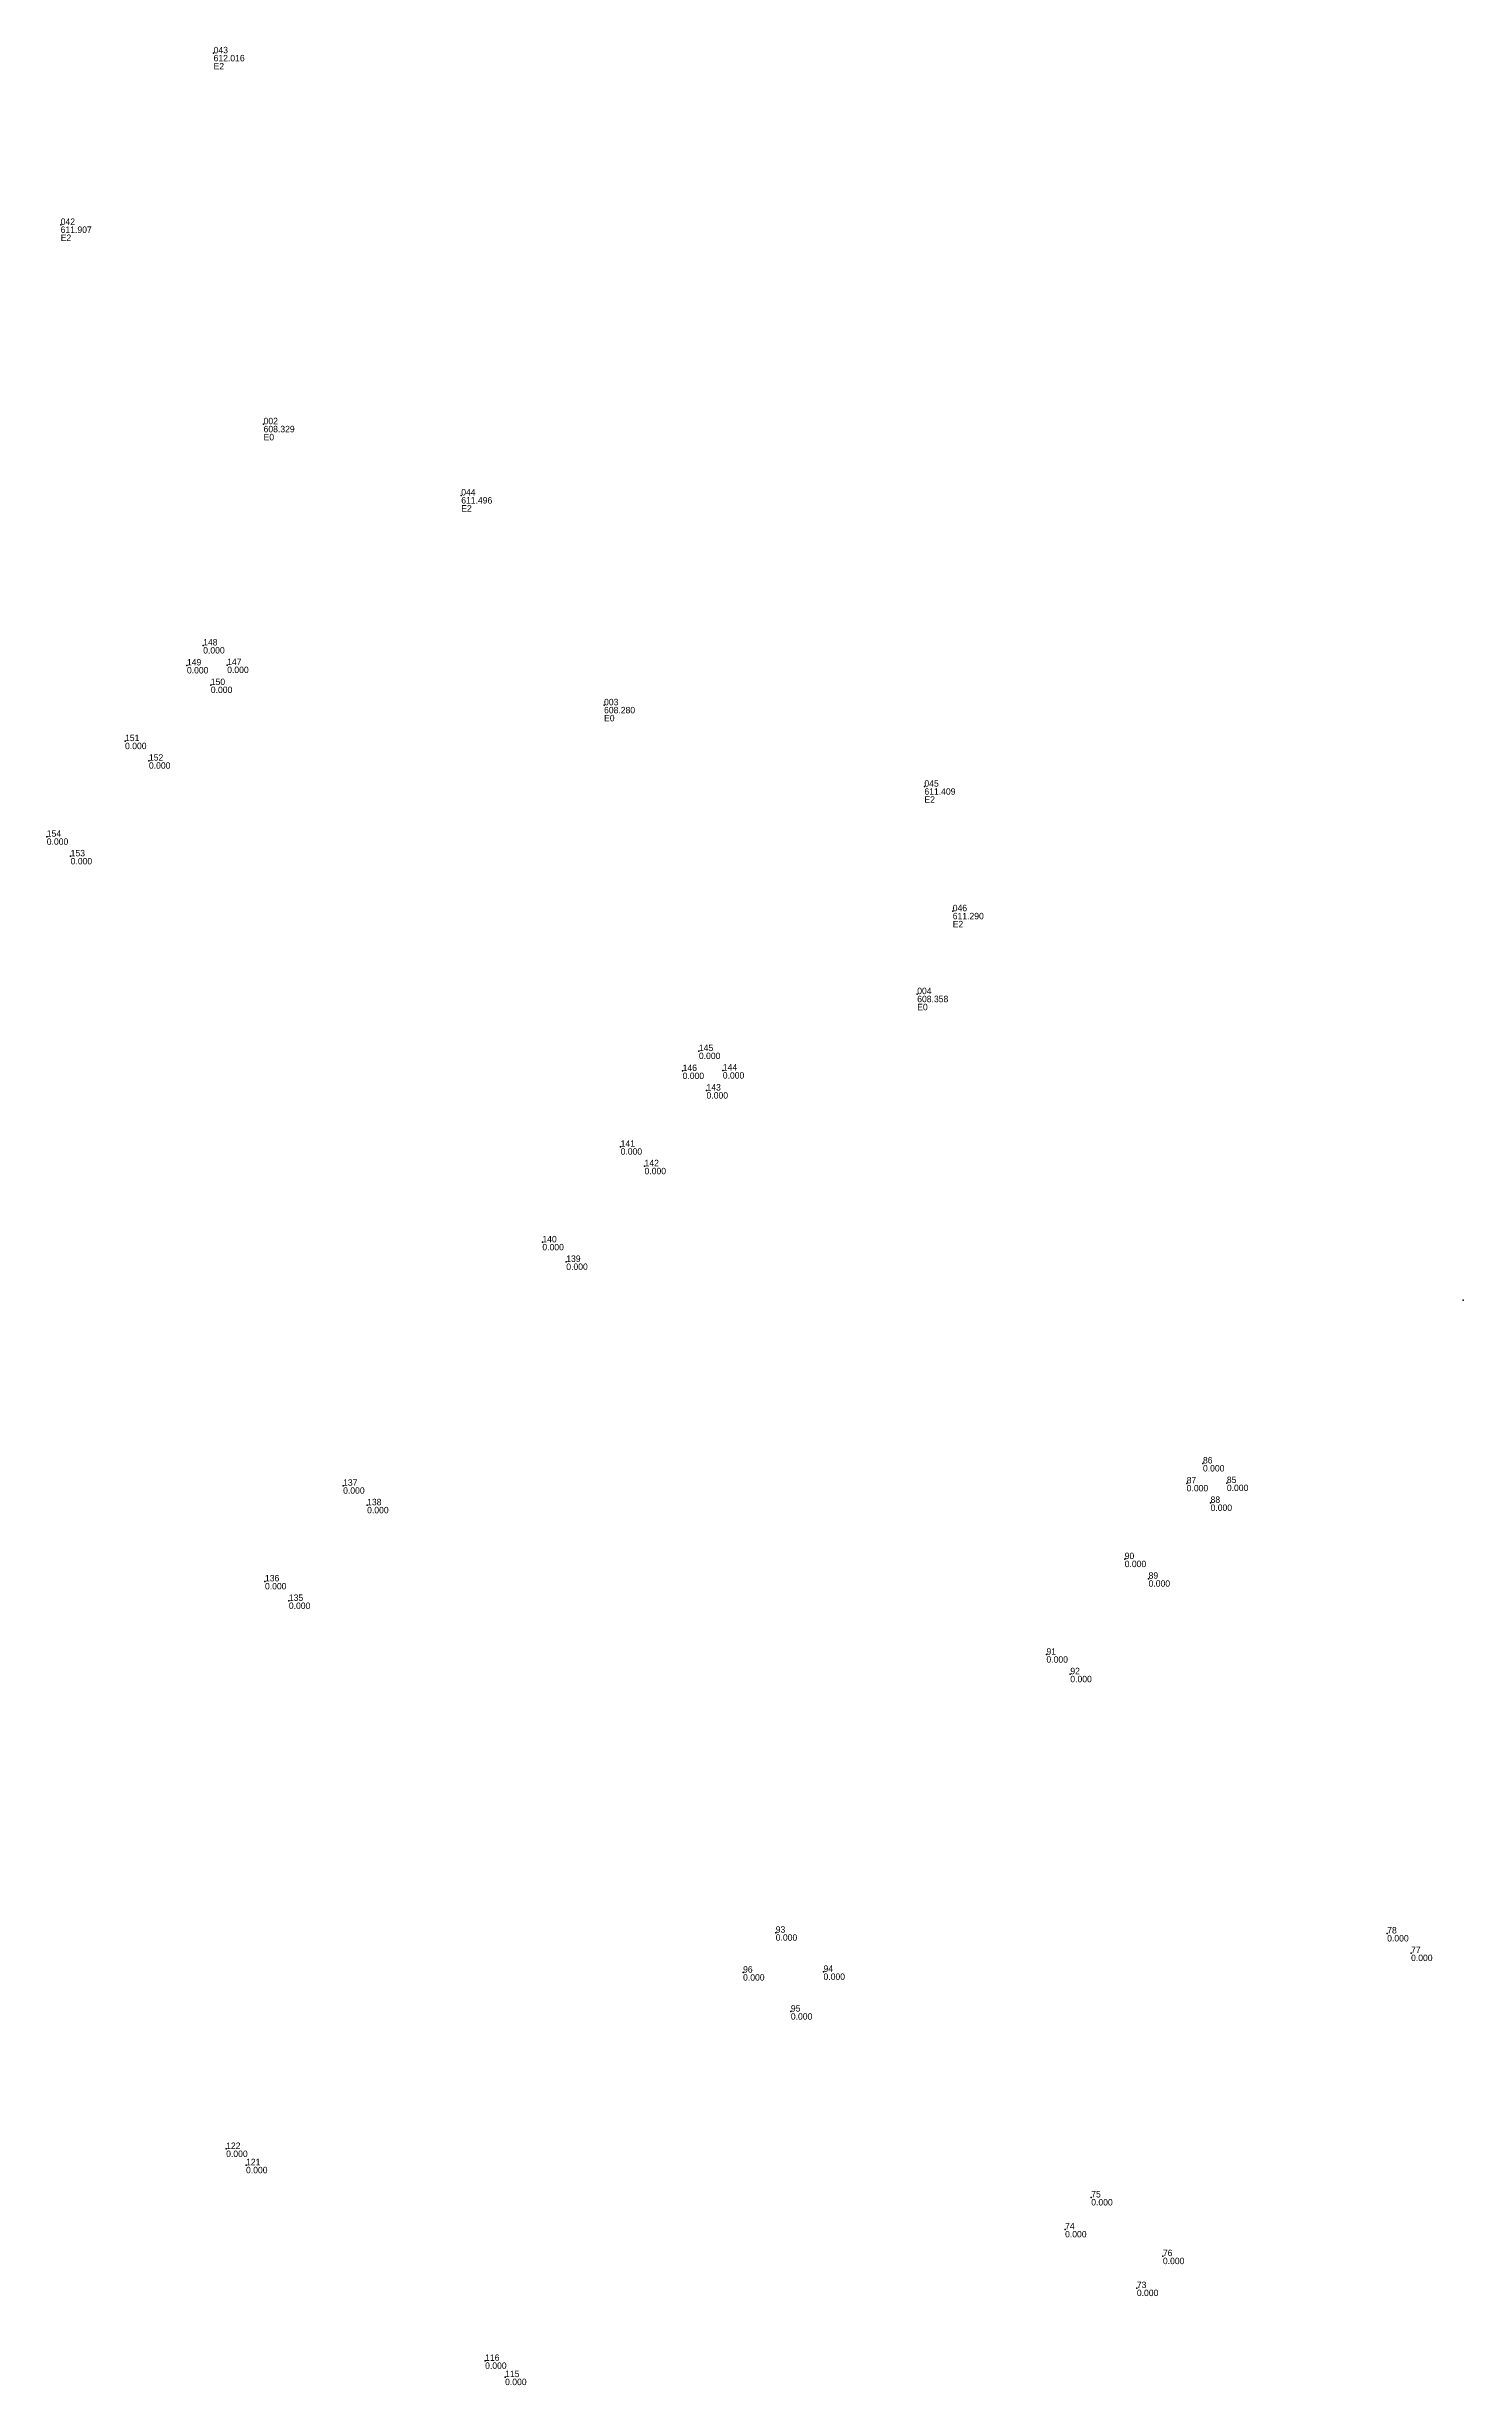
# Model space of a CAD drawing. Header units: metres. Extents: x 7512575.9 to 7512638.6, y 4691701.6 to 4691749.4.
# Drawn here: x 7512592.88 to 7512606.63, y 4691726.68 to 4691749.39 of the extents above; entities that cross this region are included whole.
import ezdxf

# ---------------------------------------------------------------- set-up
doc = ezdxf.new("R2010")
doc.units = ezdxf.units.M
doc.header["$PDSIZE"] = 0.935993
doc.layers.get('0').update_dxf_attribs({"color": 8})
for name, color, linetype in [('PNTDESC', 1, 'Continuous'), ('PNTELEV', 2, 'Continuous'), ('PNTNO', 3, 'Continuous')]:
    doc.layers.add(name, color=color, linetype=linetype)

msp = doc.modelspace()

# ---------------------------------------------------------------- linework, layer by layer
for p in [(7512594.496234, 4691749.326768, 612.016345), (7512593.010906, 4691747.660132, 611.906546), (7512594.981643, 4691745.723812, 608.328697), (7512596.900925, 4691745.031616, 611.495857), (7512594.395, 4691743.575), (7512594.237, 4691743.381), (7512594.469, 4691743.191), (7512594.628, 4691743.385), (7512598.28793, 4691742.994171, 608.279842), (7512593.636, 4691742.646), (7512593.868, 4691742.456), (7512601.398949, 4691742.203756, 611.409331), (7512592.876, 4691741.717), (7512593.108, 4691741.527), (7512601.674113, 4691740.993692, 611.29008), (7512601.329157, 4691740.188236, 608.3579), (7512599.209, 4691739.636), (7512599.051, 4691739.442), (7512599.441, 4691739.446), (7512599.283, 4691739.252), (7512598.449, 4691738.707), (7512598.681, 4691738.517), (7512597.689, 4691737.778), (7512597.921, 4691737.588), (7512606.631507, 4691737.214682, 611.123167), (7512604.104, 4691735.63), (7512595.754, 4691735.414), (7512595.987, 4691735.224), (7512603.946, 4691735.437), (7512604.178, 4691735.247), (7512604.336, 4691735.44), (7512603.344, 4691734.701), (7512594.995, 4691734.485), (7512603.576, 4691734.511), (7512595.227, 4691734.295), (7512602.584, 4691733.773), (7512602.816, 4691733.583), (7512599.955, 4691731.072), (7512605.893, 4691731.065), (7512599.638, 4691730.685), (7512600.419, 4691730.692), (7512606.125, 4691730.875), (7512600.102, 4691730.306), (7512594.618, 4691728.972), (7512594.811, 4691728.814), (7512603.019, 4691728.501), (7512602.765, 4691728.191), (7512603.715, 4691727.931), (7512603.462, 4691727.621), (7512597.133, 4691726.914), (7512597.327, 4691726.756)]:
    msp.add_point(p)

# ---------------------------------------------------------------- texts
at = {"layer": 'PNTDESC', "color": 8}
for s, p in [('E2', (7512594.496234, 4691749.170769)), ('E2', (7512593.010906, 4691747.504133)), ('E0', (7512594.981643, 4691745.567814)), ('E2', (7512596.900925, 4691744.875617)), ('E0', (7512598.28793, 4691742.838173)), ('E2', (7512601.398949, 4691742.047757)), ('E2', (7512601.674113, 4691740.837693)), ('E0', (7512601.329157, 4691740.032237))]:
    msp.add_text(s, height=0.0624, dxfattribs=at).set_placement(p)
at = {"layer": 'PNTELEV'}
for s, p in [('612.016', (7512594.496234, 4691749.248769)), ('611.907', (7512593.010906, 4691747.582132)), ('608.329', (7512594.981643, 4691745.645813)), ('611.496', (7512596.900925, 4691744.953617)), ('0.000', (7512594.395, 4691743.497001)), ('0.000', (7512594.237, 4691743.303001)), ('0.000', (7512594.469, 4691743.113001)), ('0.000', (7512594.628, 4691743.307001)), ('608.280', (7512598.28793, 4691742.916172)), ('0.000', (7512593.636, 4691742.568001)), ('0.000', (7512593.868, 4691742.378001)), ('611.409', (7512601.398949, 4691742.125757)), ('0.000', (7512592.876, 4691741.639001)), ('0.000', (7512593.108, 4691741.449001)), ('611.290', (7512601.674113, 4691740.915693)), ('608.358', (7512601.329157, 4691740.110236)), ('0.000', (7512599.209, 4691739.558001)), ('0.000', (7512599.051, 4691739.364001)), ('0.000', (7512599.441, 4691739.368001)), ('0.000', (7512599.283, 4691739.174001)), ('0.000', (7512598.449, 4691738.629001)), ('0.000', (7512598.681, 4691738.439001)), ('0.000', (7512597.689, 4691737.700001)), ('0.000', (7512597.921, 4691737.510001)), ('0.000', (7512604.104, 4691735.552001)), ('0.000', (7512595.754, 4691735.336001)), ('0.000', (7512603.946, 4691735.359001)), ('0.000', (7512604.178, 4691735.169001)), ('0.000', (7512604.336, 4691735.362001)), ('0.000', (7512595.987, 4691735.146001)), ('0.000', (7512603.344, 4691734.623001)), ('0.000', (7512594.995, 4691734.407001)), ('0.000', (7512603.576, 4691734.433001)), ('0.000', (7512595.227, 4691734.217001)), ('0.000', (7512602.584, 4691733.695001)), ('0.000', (7512602.816, 4691733.505001)), ('0.000', (7512599.955, 4691730.994001)), ('0.000', (7512605.893, 4691730.987001)), ('0.000', (7512606.125, 4691730.797001)), ('0.000', (7512599.638, 4691730.607001)), ('0.000', (7512600.419, 4691730.614001)), ('0.000', (7512600.102, 4691730.228001)), ('0.000', (7512594.618, 4691728.894001)), ('0.000', (7512594.811, 4691728.736001)), ('0.000', (7512603.019, 4691728.423001)), ('0.000', (7512602.765, 4691728.113001)), ('0.000', (7512603.715, 4691727.853001)), ('0.000', (7512603.462, 4691727.543001)), ('0.000', (7512597.133, 4691726.836001)), ('0.000', (7512597.327, 4691726.678001))]:
    msp.add_text(s, height=0.0624, dxfattribs=at).set_placement(p)
at = {"layer": 'PNTNO', "color": 8}
for s, p in [('043', (7512594.496234, 4691749.326768)), ('042', (7512593.010906, 4691747.660132)), ('002', (7512594.981643, 4691745.723812)), ('044', (7512596.900925, 4691745.031616)), ('148', (7512594.395, 4691743.575)), ('149', (7512594.237, 4691743.381)), ('147', (7512594.628, 4691743.385)), ('150', (7512594.469, 4691743.191)), ('003', (7512598.28793, 4691742.994171)), ('151', (7512593.636, 4691742.646)), ('152', (7512593.868, 4691742.456)), ('045', (7512601.398949, 4691742.203756)), ('154', (7512592.876, 4691741.717)), ('153', (7512593.108, 4691741.527)), ('046', (7512601.674113, 4691740.993692)), ('004', (7512601.329157, 4691740.188236)), ('145', (7512599.209, 4691739.636)), ('146', (7512599.051, 4691739.442)), ('143', (7512599.283, 4691739.252)), ('144', (7512599.441, 4691739.446)), ('141', (7512598.449, 4691738.707)), ('142', (7512598.681, 4691738.517)), ('140', (7512597.689, 4691737.778)), ('139', (7512597.921, 4691737.588)), ('86', (7512604.104, 4691735.63)), ('137', (7512595.754, 4691735.414)), ('87', (7512603.946, 4691735.437)), ('85', (7512604.336, 4691735.44)), ('138', (7512595.987, 4691735.224)), ('88', (7512604.178, 4691735.247)), ('136', (7512594.995, 4691734.485)), ('90', (7512603.344, 4691734.701)), ('89', (7512603.576, 4691734.511)), ('135', (7512595.227, 4691734.295)), ('91', (7512602.584, 4691733.773)), ('92', (7512602.816, 4691733.583)), ('93', (7512599.955, 4691731.072)), ('78', (7512605.893, 4691731.065)), ('77', (7512606.125, 4691730.875)), ('96', (7512599.638, 4691730.685)), ('94', (7512600.419, 4691730.692)), ('95', (7512600.102, 4691730.306)), ('122', (7512594.618, 4691728.972)), ('121', (7512594.811, 4691728.814)), ('75', (7512603.019, 4691728.501)), ('74', (7512602.765, 4691728.191)), ('76', (7512603.715, 4691727.931)), ('73', (7512603.462, 4691727.621)), ('116', (7512597.133, 4691726.914)), ('115', (7512597.327, 4691726.756))]:
    msp.add_text(s, height=0.0624, dxfattribs=at).set_placement(p)

doc.saveas('drawing.dxf')
